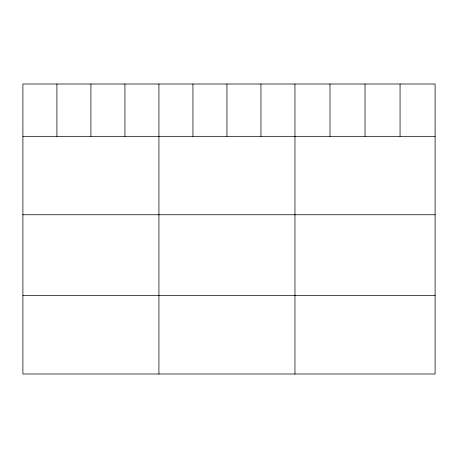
<?xml version="1.0" encoding="UTF-8"?>
<svg xmlns="http://www.w3.org/2000/svg" width="458" height="458" viewBox="0 0 458 458"><rect width="100%" height="100%" fill="white"/><g stroke="black" fill="none" stroke-linecap="round" stroke-linejoin="round"><path stroke-width="0.69" d="M435.1 136.329L435.1 374.003L22.9 374.003L22.9 83.997L435.1 83.997L435.1 136.329L22.9 136.329M22.9 214.762L435.1 214.762M22.9 295.57L435.1 295.57M400.063 83.997L400.063 136.329M365.026 83.997L365.026 136.329M329.989 83.997L329.989 136.329M294.952 83.997L294.952 374.003M260.946 83.997L260.946 136.329M226.939 83.997L226.939 136.329M192.933 83.997L192.933 136.329M158.926 83.997L158.926 374.003M124.919 83.997L124.919 136.329M90.913 83.997L90.913 136.329M56.907 83.997L56.907 136.329"/></g></svg>
